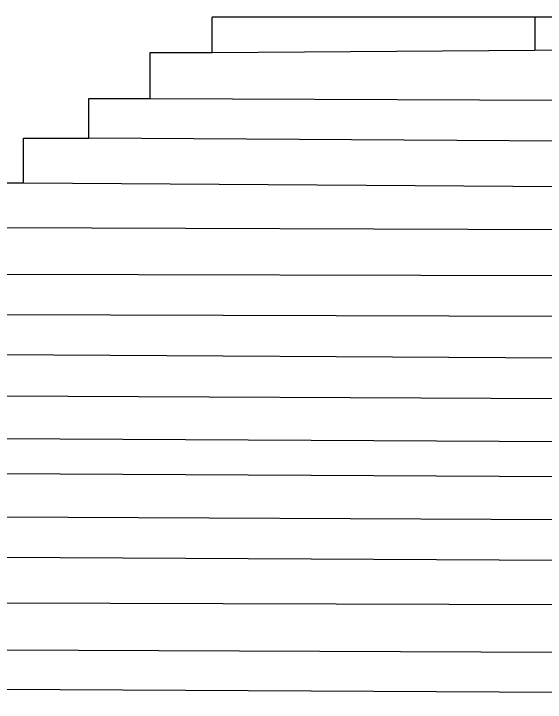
# Model space of a CAD drawing. Header units: inches. Extents: x 155 to 361, y 91 to 381.
# Drawn here: x 214.32 to 239.42, y 310.77 to 343.29 of the extents above; entities that cross this region are included whole.
import ezdxf

# ---------------------------------------------------------------- set-up
doc = ezdxf.new("R2010")
doc.units = ezdxf.units.IN
doc.header["$MEASUREMENT"] = 0
doc.layers.add('çizgi', color=10, linetype='Continuous')
doc.layers.add('çziigi', color=10, linetype='Continuous')

msp = doc.modelspace()

# ---------------------------------------------------------------- linework, layer by layer
at = {"layer": 'çizgi'}
for p, q in [((278.552, 343.286), (238.928, 343.122)), ((238.928, 343.122), (238.928, 341.57)), ((238.928, 341.57), (278.552, 341.748))]:
    msp.add_line(p, q, dxfattribs=at)
at = {"layer": 'çziigi'}
for p, q in [((238.928, 343.122), (223.694, 343.122)), ((223.694, 341.461), (223.694, 343.122)), ((220.763, 339.277), (220.763, 341.461)), ((220.763, 341.461), (223.694, 341.461)), ((223.694, 341.461), (238.928, 341.57)), ((217.864, 337.405), (217.864, 339.277)), ((217.864, 339.277), (220.763, 339.277)), ((220.763, 339.277), (297.646, 338.97)), ((214.78, 335.298), (214.78, 337.405)), ((214.78, 337.405), (217.864, 337.405)), ((300.452, 336.879), (217.864, 337.405)), ((212.081, 335.298), (214.78, 335.298)), ((214.78, 335.298), (303.495, 334.694)), ((306.11, 332.841), (212.081, 333.181)), ((209.204, 330.997), (309.296, 330.75)), ((312.435, 328.802), (206.572, 329.076)), ((203.778, 327.248), (315.104, 326.602)), ((317.909, 324.749), (200.678, 325.287)), ((198.046, 323.304), (320.524, 322.659)), ((323.473, 320.996), (195.323, 321.64)), ((192.513, 319.612), (326.146, 319.035)), ((329.094, 317.04), (189.814, 317.713)), ((186.842, 315.551), (331.852, 315.092)), ((334.61, 312.716), (184.009, 313.345)), ((181.132, 311.54), (337.273, 310.768))]:
    msp.add_line(p, q, dxfattribs=at)

doc.saveas('drawing.dxf')
